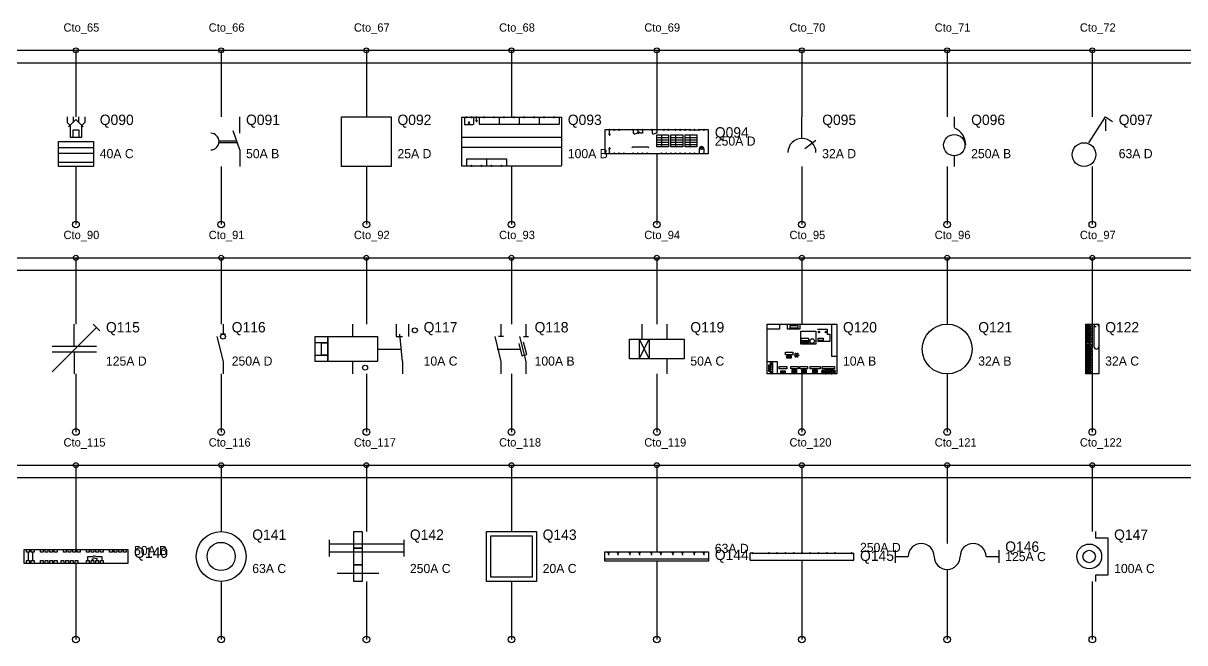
# Model space of a CAD drawing. Header units: metres. Extents: x 2 to 99, y 2 to 133.
# Drawn here: x 54.73 to 82.73, y 99.72 to 114.65 of the extents above; entities that cross this region are included whole.
import ezdxf

# ---------------------------------------------------------------- set-up
doc = ezdxf.new("R2010")
doc.units = ezdxf.units.M
for name, color, linetype in [('BARRAS_BUSBAR', 7, 'Continuous'), ('COMPONENTES', 7, 'Continuous'), ('LINEAS_FUERZA', 7, 'Continuous'), ('TEXTOS_CIRCUITO', 7, 'Continuous')]:
    doc.layers.add(name, color=color, linetype=linetype)

msp = doc.modelspace()

# ---------------------------------------------------------------- linework, layer by layer
at = {"layer": 'BARRAS_BUSBAR'}
for p, q in [((5, 114), (96, 114)), ((5, 113.7), (96, 113.7)), ((5, 109), (96, 109)), ((5, 108.7), (96, 108.7)), ((5, 104), (96, 104)), ((5, 103.7), (96, 103.7))]:
    msp.add_line(p, q, dxfattribs=at)
at = {"layer": 'COMPONENTES'}
for p, q in [((55.788, 112.4), (55.788, 112.259)), ((56, 112.329), (55.824, 112.153)), ((55.929, 112.4), (55.929, 112.259)), ((56, 112.329), (56.176, 112.153)), ((56.071, 112.259), (56.071, 112.4)), ((56.212, 112.4), (56.212, 112.259)), ((59.95, 112), (59.95, 112.4)), ((65.294, 112.385), (65.396, 112.385)), ((65.294, 112.379), (65.294, 111.667)), ((65.366, 112.379), (65.366, 112.216)), ((65.433, 112.385), (65.517, 112.385)), ((65.553, 112.385), (65.638, 112.385)), ((65.583, 112.379), (65.583, 112.216)), ((65.632, 112.307), (65.68, 112.307)), ((65.644, 112.294), (65.668, 112.294)), ((65.65, 112.282), (65.662, 112.282)), ((65.656, 112.307), (65.656, 112.367)), ((65.674, 112.385), (65.716, 112.385)), ((65.716, 112.385), (65.716, 112.222)), ((65.716, 112.385), (65.819, 112.385)), ((65.855, 112.385), (66.06, 112.385)), ((66.093, 112.385), (66.195, 112.385)), ((66.198, 112.385), (66.301, 112.385)), ((66.198, 112.385), (66.198, 112.222)), ((66.337, 112.385), (66.542, 112.385)), ((66.575, 112.385), (66.678, 112.385)), ((66.681, 112.385), (66.783, 112.385)), ((66.681, 112.385), (66.681, 112.222)), ((66.82, 112.385), (67.025, 112.385)), ((67.058, 112.385), (67.16, 112.385)), ((67.163, 112.385), (67.266, 112.385)), ((67.163, 112.385), (67.163, 112.222)), ((67.302, 112.385), (67.507, 112.385)), ((67.54, 112.385), (67.643, 112.385)), ((67.646, 112.385), (67.646, 112.222)), ((67.646, 112.385), (67.706, 112.385)), ((67.706, 112.385), (67.706, 111.221)), ((73.5, 111.893), (73.5, 112.4)), ((77.171, 112.4), (77.171, 112.143)), ((80.814, 112.343), (80.814, 112.057)), ((55.788, 112.259), (55.859, 112.188)), ((55.859, 112.188), (55.859, 111.906)), ((55.929, 111.906), (55.929, 112.082)), ((55.929, 112.082), (56.071, 112.082)), ((56.071, 112.082), (56.071, 111.906)), ((56.212, 112.259), (56.141, 112.188)), ((56.141, 111.906), (56.141, 112.188)), ((59.95, 111.6), (59.79, 112.06)), ((65.366, 112.216), (65.577, 112.216)), ((65.716, 112.222), (67.646, 112.222)), ((68.847, 112.084), (68.75, 112.084)), ((68.75, 112.084), (68.75, 111.516)), ((68.864, 111.976), (68.864, 112.061)), ((68.96, 112.084), (68.881, 112.084)), ((69.074, 112.084), (68.994, 112.084)), ((69.188, 112.084), (69.108, 112.084)), ((69.415, 112.084), (69.148, 112.084)), ((69.432, 112.061), (69.432, 112.005)), ((69.432, 112.005), (69.455, 112.005)), ((69.528, 112.084), (69.449, 112.084)), ((69.455, 111.976), (69.523, 112.005)), ((69.545, 112.005), (69.523, 112.005)), ((69.545, 112.061), (69.545, 112.005)), ((69.545, 112.005), (69.568, 112.005)), ((69.642, 112.084), (69.562, 112.084)), ((69.568, 112.033), (69.636, 112.005)), ((69.568, 112.005), (69.574, 112.005)), ((69.574, 112.005), (69.574, 112.039)), ((69.659, 112.005), (69.636, 112.005)), ((69.659, 112.061), (69.659, 112.005)), ((69.869, 112.084), (69.676, 112.084)), ((69.886, 112.061), (69.886, 112.005)), ((69.886, 112.005), (69.909, 112.005)), ((69.983, 112.084), (69.903, 112.084)), ((69.909, 111.976), (69.977, 112.005)), ((70, 112.005), (69.977, 112.005)), ((70, 112.061), (70, 112.005)), ((70.153, 112.084), (70.017, 112.084)), ((70.267, 112.084), (70.188, 112.084)), ((70.438, 112.084), (70.301, 112.084)), ((70.551, 112.084), (70.472, 112.084)), ((70.665, 112.084), (70.585, 112.084)), ((70.778, 112.084), (70.699, 112.084)), ((70.812, 112.084), (70.892, 112.084)), ((70.926, 112.084), (71.006, 112.084)), ((71.119, 112.084), (71.04, 112.084)), ((71.25, 112.084), (71.153, 112.084)), ((71.25, 111.516), (71.25, 112.084)), ((55.859, 111.906), (56.141, 111.906)), ((59.45, 111.82), (59.87, 111.82)), ((59.45, 111.78), (59.87, 111.78)), ((65.3, 111.909), (65.891, 111.909)), ((65.891, 111.909), (67.706, 111.909)), ((68.841, 111.976), (68.886, 111.976)), ((68.852, 111.965), (68.875, 111.965)), ((68.858, 111.953), (68.869, 111.953)), ((70, 111.902), (70.284, 111.902)), ((70, 111.845), (70.284, 111.845)), ((70, 111.789), (70.284, 111.789)), ((70, 111.732), (70.284, 111.732)), ((70.114, 111.959), (70.114, 111.675)), ((70.341, 111.902), (70.625, 111.902)), ((70.341, 111.845), (70.625, 111.845)), ((70.341, 111.789), (70.625, 111.789)), ((70.341, 111.732), (70.625, 111.732)), ((70.455, 111.959), (70.455, 111.675)), ((70.682, 111.902), (70.966, 111.902)), ((70.682, 111.845), (70.966, 111.845)), ((70.682, 111.789), (70.966, 111.789)), ((70.682, 111.732), (70.966, 111.732)), ((70.795, 111.959), (70.795, 111.675)), ((73.838, 111.825), (73.568, 111.623)), ((55.576, 111.659), (56.424, 111.659)), ((55.576, 111.518), (56.424, 111.518)), ((59.95, 111.6), (59.95, 111.2)), ((65.294, 111.679), (65.294, 111.215)), ((65.294, 111.667), (65.891, 111.667)), ((65.897, 111.667), (67.706, 111.667)), ((68.75, 111.516), (68.847, 111.516)), ((68.841, 111.635), (68.886, 111.635)), ((68.852, 111.647), (68.875, 111.647)), ((68.858, 111.658), (68.869, 111.658)), ((68.864, 111.539), (68.864, 111.63)), ((68.881, 111.516), (68.96, 111.516)), ((68.994, 111.516), (69.074, 111.516)), ((69.108, 111.516), (69.188, 111.516)), ((69.222, 111.516), (69.415, 111.516)), ((69.398, 111.647), (69.426, 111.675)), ((69.426, 111.675), (69.778, 111.675)), ((69.449, 111.516), (69.528, 111.516)), ((69.562, 111.516), (69.642, 111.516)), ((69.676, 111.516), (69.756, 111.516)), ((69.807, 111.647), (69.778, 111.675)), ((69.79, 111.516), (70.097, 111.516)), ((70.131, 111.516), (70.21, 111.516)), ((70.244, 111.516), (70.324, 111.516)), ((70.358, 111.516), (70.438, 111.516)), ((70.472, 111.516), (70.551, 111.516)), ((70.585, 111.516), (70.665, 111.516)), ((70.699, 111.516), (70.778, 111.516)), ((70.812, 111.516), (70.892, 111.516)), ((70.926, 111.516), (71.006, 111.516)), ((71.023, 111.63), (71.045, 111.63)), ((71.023, 111.63), (71.023, 111.539)), ((71.04, 111.516), (71.119, 111.516)), ((71.045, 111.63), (71.068, 111.658)), ((71.045, 111.658), (71.114, 111.658)), ((71.08, 111.658), (71.08, 111.692)), ((71.114, 111.63), (71.091, 111.658)), ((71.114, 111.63), (71.136, 111.63)), ((71.136, 111.63), (71.136, 111.539)), ((71.153, 111.516), (71.25, 111.516)), ((77.171, 111.457), (77.171, 111.2)), ((55.576, 111.306), (56.424, 111.306)), ((65.294, 111.215), (65.415, 111.215)), ((65.415, 111.384), (65.415, 111.221)), ((65.415, 111.384), (65.897, 111.384)), ((65.415, 111.215), (65.517, 111.215)), ((65.553, 111.215), (65.758, 111.215)), ((65.797, 111.215), (65.9, 111.215)), ((65.897, 111.384), (66.379, 111.384)), ((65.897, 111.215), (65.999, 111.215)), ((65.9, 111.384), (65.9, 111.221)), ((66.036, 111.215), (66.241, 111.215)), ((66.28, 111.215), (66.382, 111.215)), ((66.379, 111.215), (66.482, 111.215)), ((66.382, 111.384), (66.382, 111.221)), ((66.482, 111.215), (67.706, 111.215)), ((55.427, 106.253), (56.493, 107.32)), ((55.96, 106.867), (55.96, 107.4)), ((56.413, 107.4), (56.573, 107.24)), ((59.545, 107.4), (59.545, 107.16)), ((62.67, 107.4), (62.67, 107.1)), ((63.72, 107.4), (63.72, 107.1)), ((64.02, 107.4), (64.02, 107.1)), ((66.245, 107.4), (66.245, 107.1)), ((66.845, 107.4), (66.845, 107.1)), ((69.64, 107.4), (69.64, 107.04)), ((70.24, 107.4), (70.24, 107.04)), ((80.429, 106.81), (80.429, 107.397)), ((80.451, 107.36), (80.472, 107.338)), ((80.451, 107.306), (80.472, 107.285)), ((80.451, 107.253), (80.472, 107.232)), ((80.536, 107.349), (80.536, 106.853)), ((59.605, 107.16), (59.485, 107.16)), ((63.72, 107.1), (63.87, 107.1)), ((63.87, 106.5), (63.81, 107.16)), ((66.305, 107.1), (66.185, 107.1)), ((66.785, 107.1), (66.905, 107.1)), ((69.58, 107.04), (69.58, 106.56)), ((69.58, 106.56), (69.82, 107.04)), ((69.58, 107.04), (69.82, 106.56)), ((69.82, 107.04), (69.82, 106.56)), ((73.901, 107.222), (73.926, 107.196)), ((73.901, 107.196), (73.926, 107.222)), ((74.069, 107.222), (74.094, 107.196)), ((74.069, 107.196), (74.094, 107.222)), ((80.451, 107.2), (80.472, 107.178)), ((80.451, 107.146), (80.472, 107.125)), ((80.451, 107.093), (80.472, 107.072)), ((80.451, 107.04), (80.472, 107.018)), ((80.451, 106.981), (80.472, 106.96)), ((55.427, 106.867), (56.493, 106.867)), ((55.427, 106.733), (56.493, 106.733)), ((55.96, 106.733), (55.96, 106.2)), ((63.27, 106.8), (63.84, 106.8)), ((66.155, 106.8), (66.695, 106.8)), ((80.36, 106.789), (80.36, 106.809)), ((80.429, 106.789), (80.429, 106.202)), ((80.451, 106.922), (80.472, 106.901)), ((80.451, 106.869), (80.472, 106.848)), ((80.451, 106.752), (80.472, 106.73)), ((80.451, 106.698), (80.472, 106.677)), ((80.472, 106.789), (80.472, 106.809)), ((62.67, 106.5), (62.67, 106.2)), ((63.87, 106.5), (63.87, 106.2)), ((70.24, 106.56), (70.24, 106.2)), ((72.712, 106.386), (72.724, 106.404)), ((72.714, 106.383), (72.727, 106.401)), ((72.741, 106.422), (72.792, 106.422)), ((72.758, 106.434), (72.771, 106.452)), ((72.76, 106.431), (72.773, 106.449)), ((73.159, 106.613), (73.21, 106.613)), ((73.168, 106.602), (73.2, 106.602)), ((80.451, 106.645), (80.472, 106.624)), ((80.451, 106.592), (80.472, 106.57)), ((80.451, 106.538), (80.472, 106.517)), ((80.451, 106.485), (80.472, 106.464)), ((80.451, 106.432), (80.472, 106.41)), ((72.712, 106.327), (72.724, 106.344)), ((72.712, 106.279), (72.724, 106.297)), ((72.714, 106.324), (72.727, 106.341)), ((72.714, 106.276), (72.727, 106.294)), ((72.741, 106.312), (72.792, 106.312)), ((72.741, 106.257), (72.792, 106.257)), ((72.742, 106.367), (72.793, 106.367)), ((72.758, 106.227), (72.771, 106.245)), ((72.76, 106.224), (72.773, 106.242)), ((73.003, 106.249), (73.08, 106.249)), ((73.285, 106.269), (73.354, 106.269)), ((73.292, 106.263), (73.292, 106.248)), ((73.292, 106.263), (73.347, 106.263)), ((73.302, 106.248), (73.292, 106.248)), ((73.302, 106.287), (73.302, 106.278)), ((73.302, 106.248), (73.302, 106.23)), ((73.302, 106.23), (73.336, 106.23)), ((73.306, 106.287), (73.306, 106.281)), ((73.31, 106.287), (73.31, 106.281)), ((73.314, 106.287), (73.314, 106.281)), ((73.318, 106.287), (73.318, 106.281)), ((73.322, 106.287), (73.322, 106.281)), ((73.326, 106.287), (73.326, 106.281)), ((73.329, 106.287), (73.329, 106.281)), ((73.333, 106.287), (73.333, 106.281)), ((73.336, 106.287), (73.336, 106.278)), ((73.347, 106.248), (73.336, 106.248)), ((73.336, 106.248), (73.336, 106.23)), ((73.347, 106.263), (73.347, 106.248)), ((73.512, 106.269), (73.581, 106.269)), ((73.519, 106.263), (73.519, 106.248)), ((73.519, 106.263), (73.575, 106.263)), ((73.53, 106.248), (73.519, 106.248)), ((73.53, 106.287), (73.53, 106.278)), ((73.53, 106.248), (73.53, 106.23)), ((73.53, 106.23), (73.564, 106.23)), ((73.534, 106.287), (73.534, 106.281)), ((73.538, 106.287), (73.538, 106.281)), ((73.542, 106.287), (73.542, 106.281)), ((73.546, 106.287), (73.546, 106.281)), ((73.55, 106.287), (73.55, 106.281)), ((73.554, 106.287), (73.554, 106.281)), ((73.557, 106.287), (73.557, 106.281)), ((73.561, 106.287), (73.561, 106.281)), ((73.564, 106.287), (73.564, 106.278)), ((73.575, 106.248), (73.564, 106.248)), ((73.564, 106.248), (73.564, 106.23)), ((73.575, 106.263), (73.575, 106.248)), ((73.783, 106.269), (73.852, 106.269)), ((73.79, 106.263), (73.79, 106.248)), ((73.79, 106.263), (73.845, 106.263)), ((73.8, 106.248), (73.79, 106.248)), ((73.8, 106.287), (73.8, 106.278)), ((73.8, 106.248), (73.8, 106.23)), ((73.8, 106.23), (73.835, 106.23)), ((73.804, 106.287), (73.804, 106.281)), ((73.809, 106.287), (73.809, 106.281)), ((73.813, 106.287), (73.813, 106.281)), ((73.817, 106.287), (73.817, 106.281)), ((73.82, 106.287), (73.82, 106.281)), ((73.825, 106.287), (73.825, 106.281)), ((73.828, 106.287), (73.828, 106.281)), ((73.831, 106.287), (73.831, 106.281)), ((73.835, 106.287), (73.835, 106.278)), ((73.845, 106.248), (73.835, 106.248)), ((73.835, 106.248), (73.835, 106.23)), ((73.845, 106.263), (73.845, 106.248)), ((73.994, 106.288), (74.033, 106.288)), ((73.998, 106.228), (74.031, 106.228)), ((74.056, 106.296), (74.227, 106.296)), ((74.085, 106.211), (74.198, 106.211)), ((74.244, 106.288), (74.284, 106.288)), ((74.249, 106.228), (74.287, 106.228)), ((80.451, 106.373), (80.472, 106.352)), ((80.451, 106.314), (80.472, 106.293)), ((80.451, 106.261), (80.472, 106.24)), ((62.1, 102.2), (62.1, 102)), ((63.9, 102.2), (63.9, 102)), ((63.9, 102.1), (62.1, 102.1)), ((62.1, 102), (62.1, 101.8)), ((63.9, 102), (63.9, 101.8)), ((75.75, 101.956), (75.75, 101.644)), ((78.25, 101.956), (78.25, 101.644)), ((54.844, 101.9), (54.844, 101.7)), ((54.956, 101.9), (54.956, 101.7)), ((56.289, 101.7), (56.289, 101.8)), ((56.289, 101.8), (56.417, 101.8)), ((56.4, 101.7), (56.4, 101.744)), ((56.4, 101.744), (56.422, 101.744)), ((56.417, 101.822), (56.494, 101.8)), ((56.494, 101.744), (56.422, 101.767)), ((56.494, 101.8), (56.622, 101.8)), ((56.511, 101.744), (56.494, 101.744)), ((56.511, 101.7), (56.511, 101.744)), ((56.622, 101.8), (56.622, 101.7)), ((63.9, 101.9), (62.1, 101.9)), ((68.75, 101.743), (71.25, 101.743)), ((68.839, 101.869), (68.839, 101.886)), ((68.839, 101.857), (68.839, 101.829)), ((69.066, 101.869), (69.066, 101.886)), ((69.066, 101.857), (69.066, 101.829)), ((69.353, 101.869), (69.353, 101.886)), ((69.353, 101.857), (69.353, 101.829)), ((69.583, 101.869), (69.583, 101.886)), ((69.583, 101.857), (69.583, 101.829)), ((69.871, 101.869), (69.871, 101.886)), ((69.871, 101.857), (69.871, 101.829)), ((70.101, 101.869), (70.101, 101.886)), ((70.101, 101.857), (70.101, 101.829)), ((70.388, 101.869), (70.388, 101.886)), ((70.388, 101.857), (70.388, 101.829)), ((70.618, 101.869), (70.618, 101.886)), ((70.618, 101.857), (70.618, 101.829)), ((70.905, 101.869), (70.905, 101.886)), ((70.905, 101.857), (70.905, 101.829)), ((71.135, 101.869), (71.135, 101.886)), ((71.135, 101.857), (71.135, 101.829)), ((72.293, 101.878), (72.25, 101.878)), ((72.25, 101.708), (72.25, 101.878)), ((72.25, 101.708), (74.75, 101.708)), ((72.321, 101.878), (72.69, 101.878)), ((72.719, 101.878), (72.889, 101.878)), ((72.918, 101.878), (73.088, 101.878)), ((73.116, 101.878), (73.287, 101.878)), ((73.315, 101.878), (73.486, 101.878)), ((73.514, 101.878), (73.685, 101.878)), ((73.713, 101.878), (73.884, 101.878)), ((73.912, 101.878), (74.082, 101.878)), ((74.111, 101.878), (74.281, 101.878)), ((74.31, 101.878), (74.679, 101.878)), ((74.707, 101.878), (74.75, 101.878)), ((74.75, 101.708), (74.75, 101.878)), ((75.75, 101.8), (76.062, 101.8)), ((77.938, 101.8), (78.25, 101.8)), ((62.3, 101.4), (63.3, 101.4))]:
    msp.add_line(p, q, dxfattribs=at)
for points in [[(62.4, 112.4), (63.6, 112.4), (63.6, 111.2), (62.4, 111.2)], [(55.576, 111.8), (56.424, 111.8), (56.424, 111.2), (55.576, 111.2)], [(70, 111.959), (70.284, 111.959), (70.284, 111.675), (70, 111.675)], [(70.341, 111.959), (70.625, 111.959), (70.625, 111.675), (70.341, 111.675)], [(70.682, 111.959), (70.966, 111.959), (70.966, 111.675), (70.682, 111.675)], [(72.66, 107.4), (74.34, 107.4), (74.34, 106.2), (72.66, 106.2)], [(72.66, 107.4), (72.96, 107.4), (72.96, 107.28), (72.66, 107.28)], [(73.152, 107.4), (73.452, 107.4), (73.452, 107.28), (73.152, 107.28)], [(73.218, 107.364), (73.398, 107.364), (73.398, 107.304), (73.218, 107.304)], [(74.22, 107.4), (74.34, 107.4), (74.34, 106.62), (74.22, 106.62)], [(80.34, 107.4), (80.66, 107.4), (80.66, 106.2), (80.34, 106.2)], [(80.349, 107.397), (80.493, 107.397), (80.493, 106.81), (80.349, 106.81)], [(80.365, 107.365), (80.419, 107.365), (80.419, 107.333), (80.365, 107.333)], [(80.365, 107.312), (80.419, 107.312), (80.419, 107.28), (80.365, 107.28)], [(80.365, 107.258), (80.419, 107.258), (80.419, 107.226), (80.365, 107.226)], [(80.554, 107.347), (80.584, 107.347), (80.584, 107.333), (80.554, 107.333)], [(61.77, 107.1), (62.07, 107.1), (62.07, 106.5), (61.77, 106.5)], [(61.77, 107.1), (62.07, 107.1), (62.07, 106.95), (61.77, 106.95)], [(62.07, 107.1), (63.27, 107.1), (63.27, 106.5), (62.07, 106.5)], [(69.34, 107.04), (70.66, 107.04), (70.66, 106.56), (69.34, 106.56)], [(69.34, 107.04), (69.58, 107.04), (69.58, 106.56), (69.34, 106.56)], [(73.473, 107.232), (73.836, 107.232), (73.836, 106.92), (73.473, 106.92)], [(73.482, 107.064), (73.659, 107.064), (73.659, 106.932), (73.482, 106.932)], [(73.492, 107.009), (73.645, 107.009), (73.645, 106.95), (73.492, 106.95)], [(73.89, 107.064), (74.01, 107.064), (74.01, 107.004), (73.89, 107.004)], [(80.365, 107.205), (80.419, 107.205), (80.419, 107.173), (80.365, 107.173)], [(80.365, 107.152), (80.419, 107.152), (80.419, 107.12), (80.365, 107.12)], [(80.365, 107.098), (80.419, 107.098), (80.419, 107.066), (80.365, 107.066)], [(80.365, 107.045), (80.419, 107.045), (80.419, 107.013), (80.365, 107.013)], [(80.365, 106.986), (80.419, 106.986), (80.419, 106.954), (80.365, 106.954)], [(61.92, 106.95), (62.07, 106.95), (62.07, 106.65), (61.92, 106.65)], [(73.102, 106.722), (73.282, 106.722), (73.282, 106.662), (73.102, 106.662)], [(80.349, 106.789), (80.493, 106.789), (80.493, 106.202), (80.349, 106.202)], [(80.365, 106.928), (80.419, 106.928), (80.419, 106.896), (80.365, 106.896)], [(80.365, 106.874), (80.419, 106.874), (80.419, 106.842), (80.365, 106.842)], [(80.365, 106.757), (80.419, 106.757), (80.419, 106.725), (80.365, 106.725)], [(80.365, 106.704), (80.419, 106.704), (80.419, 106.672), (80.365, 106.672)], [(61.77, 106.65), (62.07, 106.65), (62.07, 106.5), (61.77, 106.5)], [(72.66, 106.5), (72.9, 106.5), (72.9, 106.2), (72.66, 106.2)], [(72.7, 106.423), (72.741, 106.423), (72.741, 106.256), (72.7, 106.256)], [(72.742, 106.469), (72.793, 106.469), (72.793, 106.22), (72.742, 106.22)], [(73.138, 106.638), (73.238, 106.638), (73.238, 106.581), (73.138, 106.581)], [(73.15, 106.626), (73.227, 106.626), (73.227, 106.592), (73.15, 106.592)], [(80.365, 106.65), (80.419, 106.65), (80.419, 106.618), (80.365, 106.618)], [(80.365, 106.597), (80.419, 106.597), (80.419, 106.565), (80.365, 106.565)], [(80.365, 106.544), (80.419, 106.544), (80.419, 106.512), (80.365, 106.512)], [(80.365, 106.49), (80.419, 106.49), (80.419, 106.458), (80.365, 106.458)], [(80.365, 106.437), (80.419, 106.437), (80.419, 106.405), (80.365, 106.405)], [(72.952, 106.38), (73.132, 106.38), (73.132, 106.32), (72.952, 106.32)], [(72.991, 106.273), (73.092, 106.273), (73.092, 106.217), (72.991, 106.217)], [(73.003, 106.261), (73.08, 106.261), (73.08, 106.227), (73.003, 106.227)], [(73.231, 106.38), (73.411, 106.38), (73.411, 106.32), (73.231, 106.32)], [(73.267, 106.302), (73.371, 106.302), (73.371, 106.212), (73.267, 106.212)], [(73.267, 106.224), (73.288, 106.224), (73.288, 106.212), (73.267, 106.212)], [(73.285, 106.287), (73.354, 106.287), (73.354, 106.263), (73.285, 106.263)], [(73.35, 106.224), (73.371, 106.224), (73.371, 106.212), (73.35, 106.212)], [(73.452, 106.38), (73.632, 106.38), (73.632, 106.32), (73.452, 106.32)], [(73.495, 106.302), (73.599, 106.302), (73.599, 106.212), (73.495, 106.212)], [(73.495, 106.224), (73.516, 106.224), (73.516, 106.212), (73.495, 106.212)], [(73.512, 106.287), (73.581, 106.287), (73.581, 106.263), (73.512, 106.263)], [(73.578, 106.224), (73.599, 106.224), (73.599, 106.212), (73.578, 106.212)], [(73.7, 106.38), (73.94, 106.38), (73.94, 106.32), (73.7, 106.32)], [(73.766, 106.302), (73.869, 106.302), (73.869, 106.212), (73.766, 106.212)], [(73.766, 106.224), (73.787, 106.224), (73.787, 106.212), (73.766, 106.212)], [(73.783, 106.287), (73.852, 106.287), (73.852, 106.263), (73.783, 106.263)], [(73.849, 106.224), (73.869, 106.224), (73.869, 106.212), (73.849, 106.212)], [(73.988, 106.38), (74.288, 106.38), (74.288, 106.32), (73.988, 106.32)], [(80.365, 106.378), (80.419, 106.378), (80.419, 106.346), (80.365, 106.346)], [(80.365, 106.32), (80.419, 106.32), (80.419, 106.288), (80.365, 106.288)], [(80.365, 106.266), (80.419, 106.266), (80.419, 106.234), (80.365, 106.234)], [(62.7, 102.4), (62.9, 102.4), (62.9, 102), (62.7, 102)], [(65.9, 102.4), (67.1, 102.4), (67.1, 101.2), (65.9, 101.2)], [(66, 102.3), (67, 102.3), (67, 101.3), (66, 101.3)], [(54.75, 101.967), (57.25, 101.967), (57.25, 101.633), (54.75, 101.633)], [(54.811, 101.967), (54.878, 101.967), (54.878, 101.9), (54.811, 101.9)], [(54.922, 101.967), (54.989, 101.967), (54.989, 101.9), (54.922, 101.9)], [(55.144, 101.967), (55.211, 101.967), (55.211, 101.9), (55.144, 101.9)], [(55.256, 101.967), (55.322, 101.967), (55.322, 101.9), (55.256, 101.9)], [(55.367, 101.967), (55.433, 101.967), (55.433, 101.9), (55.367, 101.9)], [(55.478, 101.967), (55.544, 101.967), (55.544, 101.9), (55.478, 101.9)], [(55.7, 101.967), (55.767, 101.967), (55.767, 101.9), (55.7, 101.9)], [(55.811, 101.967), (55.878, 101.967), (55.878, 101.9), (55.811, 101.9)], [(55.922, 101.967), (55.989, 101.967), (55.989, 101.9), (55.922, 101.9)], [(56.033, 101.967), (56.1, 101.967), (56.1, 101.9), (56.033, 101.9)], [(56.256, 101.967), (56.322, 101.967), (56.322, 101.9), (56.256, 101.9)], [(56.367, 101.967), (56.433, 101.967), (56.433, 101.9), (56.367, 101.9)], [(56.478, 101.967), (56.544, 101.967), (56.544, 101.9), (56.478, 101.9)], [(56.589, 101.967), (56.656, 101.967), (56.656, 101.9), (56.589, 101.9)], [(56.811, 101.967), (56.878, 101.967), (56.878, 101.9), (56.811, 101.9)], [(56.922, 101.967), (56.989, 101.967), (56.989, 101.9), (56.922, 101.9)], [(57.033, 101.967), (57.1, 101.967), (57.1, 101.9), (57.033, 101.9)], [(57.144, 101.967), (57.211, 101.967), (57.211, 101.9), (57.144, 101.9)], [(62.7, 102), (62.9, 102), (62.9, 101.6), (62.7, 101.6)], [(54.811, 101.7), (54.878, 101.7), (54.878, 101.633), (54.811, 101.633)], [(54.922, 101.7), (54.989, 101.7), (54.989, 101.633), (54.922, 101.633)], [(55.144, 101.7), (55.211, 101.7), (55.211, 101.633), (55.144, 101.633)], [(55.256, 101.7), (55.322, 101.7), (55.322, 101.633), (55.256, 101.633)], [(55.367, 101.7), (55.433, 101.7), (55.433, 101.633), (55.367, 101.633)], [(55.478, 101.7), (55.544, 101.7), (55.544, 101.633), (55.478, 101.633)], [(55.644, 101.7), (55.711, 101.7), (55.711, 101.633), (55.644, 101.633)], [(55.756, 101.7), (55.822, 101.7), (55.822, 101.633), (55.756, 101.633)], [(55.867, 101.7), (55.933, 101.7), (55.933, 101.633), (55.867, 101.633)], [(55.978, 101.7), (56.044, 101.7), (56.044, 101.633), (55.978, 101.633)], [(56.256, 101.7), (56.322, 101.7), (56.322, 101.633), (56.256, 101.633)], [(56.367, 101.7), (56.433, 101.7), (56.433, 101.633), (56.367, 101.633)], [(56.478, 101.7), (56.544, 101.7), (56.544, 101.633), (56.478, 101.633)], [(56.589, 101.7), (56.656, 101.7), (56.656, 101.633), (56.589, 101.633)], [(68.75, 101.915), (71.25, 101.915), (71.25, 101.685), (68.75, 101.685)], [(68.825, 101.915), (68.853, 101.915), (68.853, 101.886), (68.825, 101.886)], [(69.052, 101.915), (69.08, 101.915), (69.08, 101.886), (69.052, 101.886)], [(69.339, 101.915), (69.368, 101.915), (69.368, 101.886), (69.339, 101.886)], [(69.569, 101.915), (69.598, 101.915), (69.598, 101.886), (69.569, 101.886)], [(69.856, 101.915), (69.885, 101.915), (69.885, 101.886), (69.856, 101.886)], [(70.086, 101.915), (70.115, 101.915), (70.115, 101.886), (70.086, 101.886)], [(70.374, 101.915), (70.402, 101.915), (70.402, 101.886), (70.374, 101.886)], [(70.603, 101.915), (70.632, 101.915), (70.632, 101.886), (70.603, 101.886)], [(70.891, 101.915), (70.92, 101.915), (70.92, 101.886), (70.891, 101.886)], [(71.121, 101.915), (71.149, 101.915), (71.149, 101.886), (71.121, 101.886)], [(62.7, 101.6), (62.9, 101.6), (62.9, 101.2), (62.7, 101.2)]]:
    msp.add_lwpolyline(points, close=True, dxfattribs=at)
for points in [[(80.414, 111.771), (80.814, 112.4), (80.986, 112.286)], [(65.469, 112.276), (65.469, 112.252), (65.457, 112.252), (65.475, 112.24), (65.493, 112.252), (65.481, 112.252), (65.481, 112.276), (65.469, 112.276), (65.469, 112.27)], [(73.872, 107.28), (74.112, 107.28), (74.112, 107.16), (74.172, 107.16), (74.172, 106.98), (73.872, 106.98)], [(59.395, 107.1), (59.545, 106.5), (59.545, 106.2)], [(66.095, 107.1), (66.245, 106.5), (66.245, 106.2)], [(66.674, 106.935), (66.749, 106.635), (66.866, 106.665), (66.791, 106.965)], [(66.695, 107.1), (66.845, 106.5), (66.845, 106.2)], [(80.575, 102.4), (80.575, 102.25), (80.875, 102.25), (80.875, 101.35), (80.575, 101.35), (80.575, 101.2)]]:
    msp.add_lwpolyline(points, dxfattribs=at)
for centre, radius in [((65.415, 112.385), 0.0151), ((65.535, 112.385), 0.0151), ((65.656, 112.385), 0.0151), ((65.837, 112.385), 0.0151), ((66.078, 112.385), 0.0151), ((66.319, 112.385), 0.0151), ((66.56, 112.385), 0.0151), ((66.802, 112.385), 0.0151), ((67.043, 112.385), 0.0151), ((67.284, 112.385), 0.0151), ((67.525, 112.385), 0.0151), ((68.864, 112.084), 0.0127), ((68.977, 112.084), 0.0127), ((69.091, 112.084), 0.0127), ((69.432, 112.084), 0.0127), ((69.545, 112.084), 0.0127), ((69.659, 112.084), 0.0127), ((69.886, 112.084), 0.0127), ((70, 112.084), 0.0127), ((70.17, 112.084), 0.0127), ((70.284, 112.084), 0.0127), ((70.455, 112.084), 0.0127), ((70.568, 112.084), 0.0127), ((70.682, 112.084), 0.0127), ((70.795, 112.084), 0.0127), ((70.909, 112.084), 0.0127), ((71.023, 112.084), 0.0127), ((71.136, 112.084), 0.0127), ((77.171, 111.714), 0.257), ((80.3, 111.486), 0.286), ((68.864, 111.516), 0.0127), ((68.977, 111.516), 0.0127), ((69.091, 111.516), 0.0127), ((69.205, 111.516), 0.0127), ((69.432, 111.516), 0.0127), ((69.545, 111.516), 0.0127), ((69.659, 111.516), 0.0127), ((69.773, 111.516), 0.0127), ((70.114, 111.516), 0.0127), ((70.227, 111.516), 0.0127), ((70.341, 111.516), 0.0127), ((70.455, 111.516), 0.0127), ((70.568, 111.516), 0.0127), ((70.682, 111.516), 0.0127), ((70.795, 111.516), 0.0127), ((70.909, 111.516), 0.0127), ((71.023, 111.516), 0.0127), ((71.08, 111.647), 0.0398), ((71.136, 111.516), 0.0127), ((65.535, 111.215), 0.0151), ((65.776, 111.215), 0.0151), ((66.018, 111.215), 0.0151), ((66.259, 111.215), 0.0151), ((64.17, 107.25), 0.06), ((77, 106.8), 0.6), ((80.461, 107.349), 0.016), ((80.461, 107.296), 0.016), ((80.461, 107.242), 0.016), ((59.545, 107.1), 0.06), ((73.511, 106.978), 0.00334), ((73.53, 106.978), 0.00334), ((73.549, 106.978), 0.00334), ((73.568, 106.978), 0.00334), ((73.587, 106.978), 0.00334), ((73.606, 106.978), 0.00334), ((73.626, 106.978), 0.00334), ((73.748, 106.992), 0.0546), ((73.914, 107.209), 0.0188), ((74.082, 107.209), 0.0188), ((80.461, 107.189), 0.016), ((80.461, 107.136), 0.016), ((80.461, 107.082), 0.016), ((80.461, 107.029), 0.016), ((80.461, 106.97), 0.016), ((73.347, 106.693), 0.00961), ((73.395, 106.693), 0.00961), ((80.461, 106.912), 0.016), ((80.461, 106.858), 0.016), ((80.461, 106.741), 0.016), ((80.461, 106.688), 0.016), ((62.97, 106.35), 0.06), ((72.719, 106.393), 0.0111), ((72.766, 106.442), 0.0111), ((73.328, 106.65), 0.00961), ((73.345, 106.612), 0.00961), ((73.371, 106.65), 0.0144), ((73.395, 106.612), 0.00961), ((73.415, 106.65), 0.00961), ((80.461, 106.634), 0.016), ((80.461, 106.581), 0.016), ((80.461, 106.528), 0.016), ((80.461, 106.474), 0.016), ((80.461, 106.421), 0.016), ((72.719, 106.334), 0.0111), ((72.719, 106.287), 0.0111), ((72.766, 106.234), 0.0111), ((73.999, 106.256), 0.0117), ((74.054, 106.264), 0.00831), ((74.074, 106.234), 0.00831), ((74.098, 106.264), 0.00831), ((74.115, 106.234), 0.00831), ((74.141, 106.264), 0.00831), ((74.163, 106.234), 0.00831), ((74.185, 106.264), 0.00831), ((74.21, 106.234), 0.00831), ((74.229, 106.264), 0.00831), ((74.283, 106.256), 0.0117), ((80.461, 106.362), 0.016), ((80.461, 106.304), 0.016), ((80.461, 106.25), 0.016), ((59.5, 101.8), 0.6), ((59.5, 101.8), 0.34), ((80.425, 101.8), 0.3), ((80.425, 101.8), 0.15), ((72.307, 101.878), 0.0142), ((72.705, 101.878), 0.0142), ((72.903, 101.878), 0.0142), ((73.102, 101.878), 0.0142), ((73.301, 101.878), 0.0142), ((73.5, 101.878), 0.0142), ((73.5, 101.878), 0.0142), ((73.699, 101.878), 0.0142), ((73.699, 101.878), 0.0142), ((73.898, 101.878), 0.0142), ((74.097, 101.878), 0.0142), ((74.097, 101.878), 0.0142), ((74.295, 101.878), 0.0142), ((74.693, 101.878), 0.0142)]:
    msp.add_circle(centre, radius, dxfattribs=at)
for centre, radius, start, end in [((59.25, 111.8), 0.2, 270, 450), ((77, 111.714), 0.45, 1, 66), ((73.5, 111.538), 0.338, 0, 180), ((80.597, 107.343), 0.0568, 0, 180), ((80.597, 106.857), 0.0568, 180, 360), ((73.169, 106.613), 0.0104, 180, 270), ((73.199, 106.613), 0.0104, 270, 360), ((73.999, 106.258), 0.0292, 90, 180), ((73.999, 106.258), 0.0292, 180, 270), ((74.061, 106.258), 0.0413, 90, 179), ((74.085, 106.258), 0.0585, 180, 270), ((74.197, 106.258), 0.0585, 270, 360), ((74.22, 106.258), 0.0413, 0, 89), ((74.283, 106.258), 0.0292, 0, 90), ((74.283, 106.258), 0.0292, 270, 360), ((76.375, 101.8), 0.312, 0, 180), ((77.625, 101.8), 0.312, 0, 180), ((68.839, 101.855), 0.0129, 0, 180), ((69.066, 101.855), 0.0129, 0, 180), ((69.353, 101.855), 0.0129, 0, 180), ((69.583, 101.855), 0.0129, 0, 180), ((69.871, 101.855), 0.0129, 0, 180), ((70.101, 101.855), 0.0129, 0, 180), ((70.388, 101.855), 0.0129, 0, 180), ((70.618, 101.855), 0.0129, 0, 180), ((70.905, 101.855), 0.0129, 0, 180), ((71.135, 101.855), 0.0129, 0, 180), ((77, 101.8), 0.312, 180, 360)]:
    msp.add_arc(centre, radius, start, end, dxfattribs=at)
at = {"layer": 'LINEAS_FUERZA'}
for p, q in [((56, 114), (56, 112.4)), ((59.5, 114), (59.5, 112.4)), ((63, 114), (63, 112.4)), ((66.5, 114), (66.5, 112.4)), ((70, 114), (70, 112.097)), ((73.5, 114), (73.5, 112.4)), ((77, 114), (77, 112.4)), ((80.5, 114), (80.5, 112.4)), ((70, 111.503), (70, 109.8)), ((56, 111.2), (56, 109.8)), ((59.5, 111.2), (59.5, 109.8)), ((63, 111.2), (63, 109.8)), ((66.5, 111.2), (66.5, 109.8)), ((73.5, 111.2), (73.5, 109.8)), ((77, 111.2), (77, 109.8)), ((80.5, 111.2), (80.5, 109.8)), ((56, 109), (56, 107.4)), ((59.5, 109), (59.5, 107.4)), ((63, 109), (63, 107.4)), ((66.5, 109), (66.5, 107.4)), ((70, 109), (70, 107.4)), ((73.5, 109), (73.5, 107.4)), ((77, 109), (77, 107.4)), ((80.5, 109), (80.5, 107.4)), ((56, 106.2), (56, 104.8)), ((59.5, 106.2), (59.5, 104.8)), ((63, 106.2), (63, 104.8)), ((66.5, 106.2), (66.5, 104.8)), ((70, 106.2), (70, 104.8)), ((73.5, 106.2), (73.5, 104.8)), ((77, 106.2), (77, 104.8)), ((80.5, 106.2), (80.5, 104.8)), ((56, 104), (56, 101.967)), ((59.5, 104), (59.5, 102.4)), ((63, 104), (63, 102.4)), ((66.5, 104), (66.5, 102.4)), ((70, 104), (70, 101.915)), ((73.5, 104), (73.5, 101.892)), ((77, 104), (77, 102.112)), ((80.5, 104), (80.5, 102.4)), ((70, 101.685), (70, 99.8)), ((73.5, 101.708), (73.5, 99.8)), ((56, 101.633), (56, 99.8)), ((77, 101.487), (77, 99.8)), ((59.5, 101.2), (59.5, 99.8)), ((63, 101.2), (63, 99.8)), ((66.5, 101.2), (66.5, 99.8)), ((80.5, 101.2), (80.5, 99.8))]:
    msp.add_line(p, q, dxfattribs=at)
for centre, radius in [((56, 114), 0.06), ((59.5, 114), 0.06), ((63, 114), 0.06), ((66.5, 114), 0.06), ((70, 114), 0.06), ((73.5, 114), 0.06), ((77, 114), 0.06), ((80.5, 114), 0.06), ((56, 109.8), 0.08), ((59.5, 109.8), 0.08), ((63, 109.8), 0.08), ((66.5, 109.8), 0.08), ((70, 109.8), 0.08), ((73.5, 109.8), 0.08), ((77, 109.8), 0.08), ((80.5, 109.8), 0.08), ((56, 109), 0.06), ((59.5, 109), 0.06), ((63, 109), 0.06), ((66.5, 109), 0.06), ((70, 109), 0.06), ((73.5, 109), 0.06), ((77, 109), 0.06), ((80.5, 109), 0.06), ((56, 104.8), 0.08), ((59.5, 104.8), 0.08), ((63, 104.8), 0.08), ((66.5, 104.8), 0.08), ((70, 104.8), 0.08), ((73.5, 104.8), 0.08), ((77, 104.8), 0.08), ((80.5, 104.8), 0.08), ((56, 104), 0.06), ((59.5, 104), 0.06), ((63, 104), 0.06), ((66.5, 104), 0.06), ((70, 104), 0.06), ((73.5, 104), 0.06), ((77, 104), 0.06), ((80.5, 104), 0.06), ((56, 99.8), 0.08), ((59.5, 99.8), 0.08), ((63, 99.8), 0.08), ((66.5, 99.8), 0.08), ((70, 99.8), 0.08), ((73.5, 99.8), 0.08), ((77, 99.8), 0.08), ((80.5, 99.8), 0.08)]:
    msp.add_circle(centre, radius, dxfattribs=at)

# ---------------------------------------------------------------- texts
at = {"layer": 'TEXTOS_CIRCUITO'}
for s, height, p in [('Cto_65', 0.2, (55.7, 114.45)), ('Cto_66', 0.2, (59.2, 114.45)), ('Cto_67', 0.2, (62.7, 114.45)), ('Cto_68', 0.2, (66.2, 114.45)), ('Cto_69', 0.2, (69.7, 114.45)), ('Cto_70', 0.2, (73.2, 114.45)), ('Cto_71', 0.2, (76.7, 114.45)), ('Cto_72', 0.2, (80.2, 114.45)), ('Q090', 0.25, (56.574, 112.2)), ('Q091', 0.25, (60.1, 112.2)), ('Q092', 0.25, (63.75, 112.2)), ('Q093', 0.25, (67.856, 112.2)), ('Q095', 0.25, (73.988, 112.2)), ('Q096', 0.25, (77.579, 112.2)), ('Q097', 0.25, (81.136, 112.2)), ('Q094', 0.25, (71.4, 111.897)), ('250A D', 0.22, (71.4, 111.703)), ('40A C', 0.22, (56.574, 111.4)), ('50A B', 0.22, (60.1, 111.4)), ('25A D', 0.22, (63.75, 111.4)), ('100A B', 0.22, (67.856, 111.4)), ('32A D', 0.22, (73.988, 111.4)), ('250A B', 0.22, (77.579, 111.4)), ('63A D', 0.22, (81.136, 111.4)), ('Cto_90', 0.2, (55.7, 109.45)), ('Cto_91', 0.2, (59.2, 109.45)), ('Cto_92', 0.2, (62.7, 109.45)), ('Cto_93', 0.2, (66.2, 109.45)), ('Cto_94', 0.2, (69.7, 109.45)), ('Cto_95', 0.2, (73.2, 109.45)), ('Cto_96', 0.2, (76.7, 109.45)), ('Cto_97', 0.2, (80.2, 109.45)), ('Q115', 0.25, (56.723, 107.2)), ('Q116', 0.25, (59.755, 107.2)), ('Q117', 0.25, (64.38, 107.2)), ('Q118', 0.25, (67.055, 107.2)), ('Q119', 0.25, (70.81, 107.2)), ('Q120', 0.25, (74.49, 107.2)), ('Q121', 0.25, (77.75, 107.2)), ('Q122', 0.25, (80.81, 107.2)), ('125A D', 0.22, (56.723, 106.4)), ('250A D', 0.22, (59.755, 106.4)), ('10A C', 0.22, (64.38, 106.4)), ('100A B', 0.22, (67.055, 106.4)), ('50A C', 0.22, (70.81, 106.4)), ('10A B', 0.22, (74.49, 106.4)), ('32A B', 0.22, (77.75, 106.4)), ('32A C', 0.22, (80.81, 106.4)), ('Cto_115', 0.2, (55.7, 104.45)), ('Cto_116', 0.2, (59.2, 104.45)), ('Cto_117', 0.2, (62.7, 104.45)), ('Cto_118', 0.2, (66.2, 104.45)), ('Cto_119', 0.2, (69.7, 104.45)), ('Cto_120', 0.2, (73.2, 104.45)), ('Cto_121', 0.2, (76.7, 104.45)), ('Cto_122', 0.2, (80.2, 104.45)), ('Q141', 0.25, (60.25, 102.2)), ('Q142', 0.25, (64.05, 102.2)), ('Q143', 0.25, (67.25, 102.2)), ('Q147', 0.25, (81.025, 102.2)), ('50A B', 0.22, (57.4, 101.833)), ('Q140', 0.25, (57.4, 101.767)), ('63A D', 0.22, (71.4, 101.885)), ('Q144', 0.25, (71.4, 101.715)), ('250A D', 0.22, (74.9, 101.908)), ('Q145', 0.25, (74.9, 101.692)), ('Q146', 0.25, (78.4, 101.912)), ('125A C', 0.22, (78.4, 101.688)), ('63A C', 0.22, (60.25, 101.4)), ('250A C', 0.22, (64.05, 101.4)), ('20A C', 0.22, (67.25, 101.4)), ('100A C', 0.22, (81.025, 101.4))]:
    msp.add_text(s, height=height, dxfattribs=at).set_placement(p)

doc.saveas('drawing.dxf')
